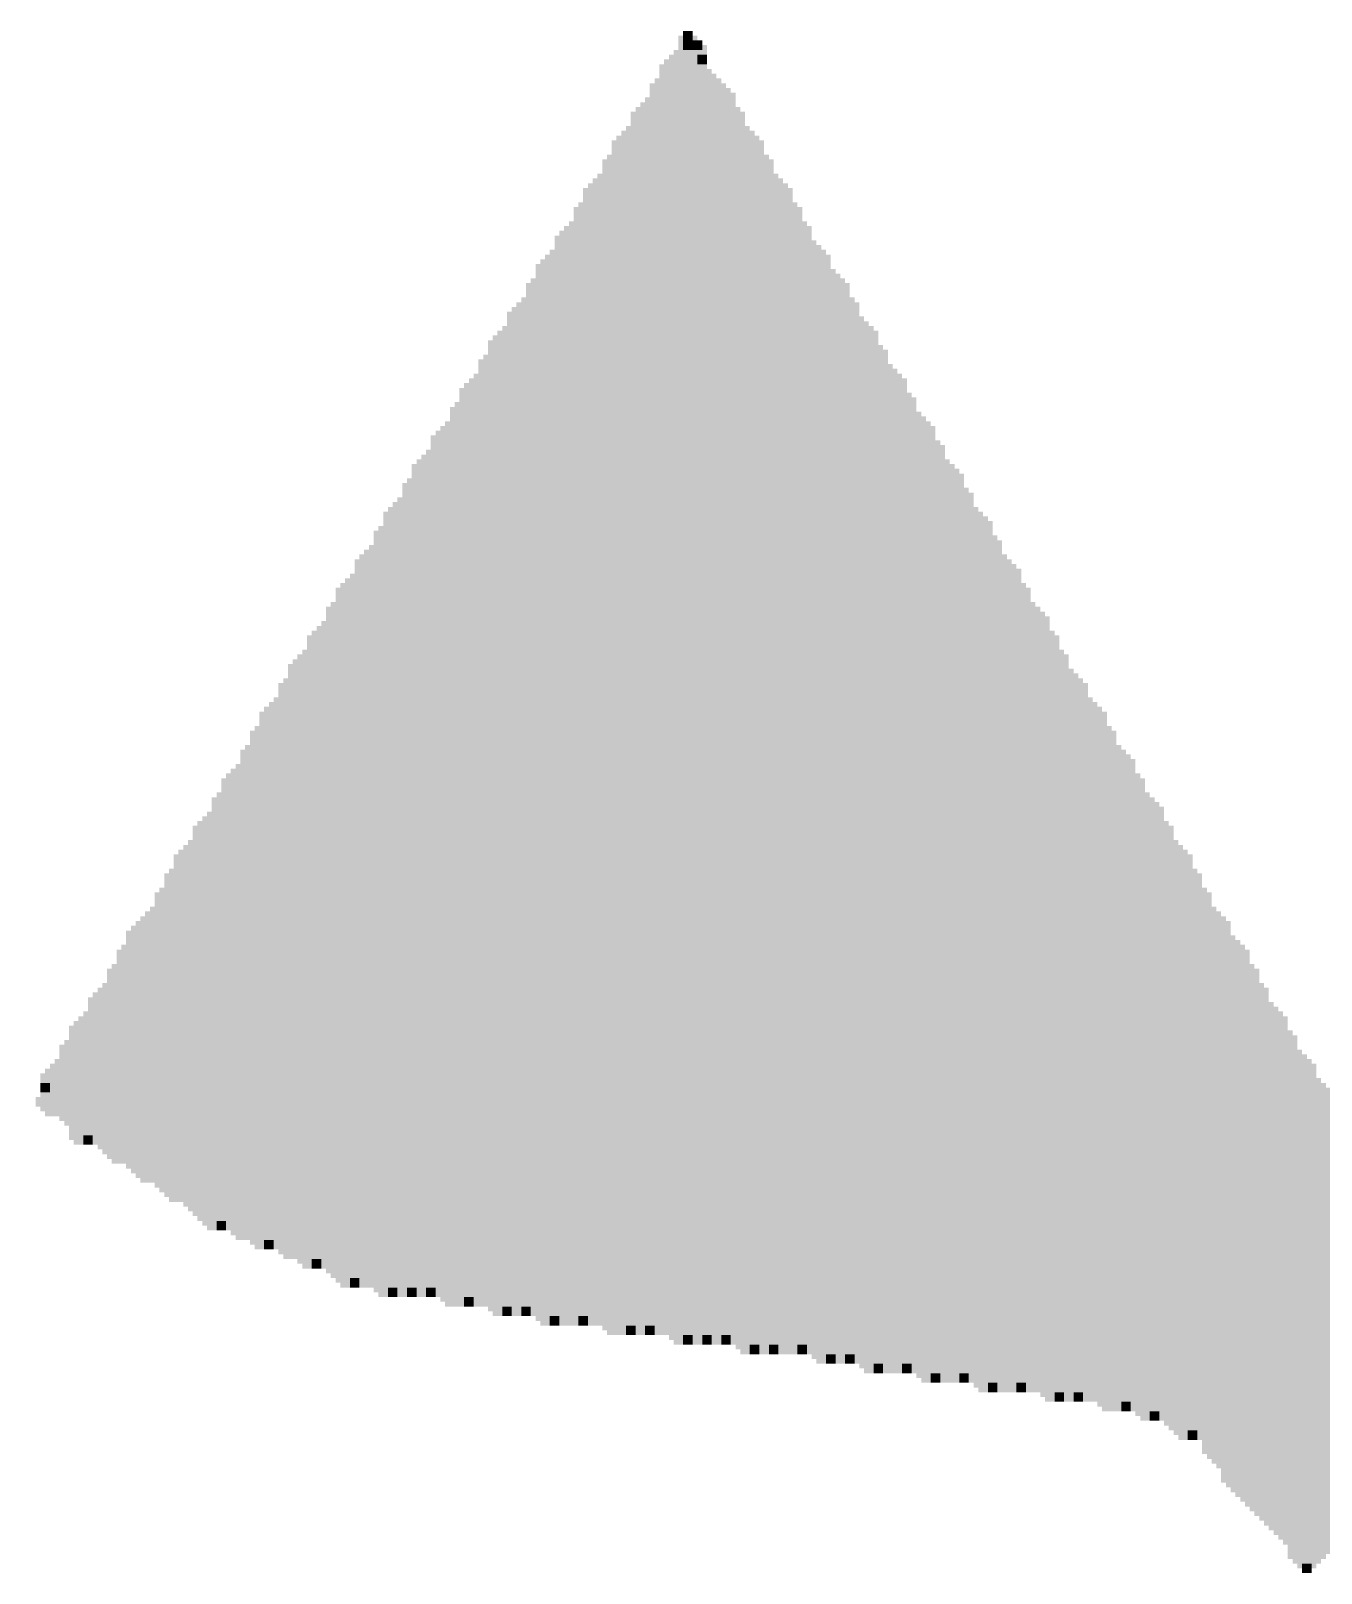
# Model space of a CAD drawing. Extents: x 0 to 100, y -6 to 78.
# Drawn here: x 32.398 to 35.839, y 32.423 to 36.538 of the extents above; entities that cross this region are included whole.
import ezdxf

# ---------------------------------------------------------------- set-up
doc = ezdxf.new("R2010")
doc.units = 0
doc.layers.add('PG_SILKSCREEN_BOTTOM', color=3, linetype='CONTINUOUS')

msp = doc.modelspace()

# ---------------------------------------------------------------- linework, layer by layer
at = {"layer": 'PG_SILKSCREEN_BOTTOM', "const_width": 0.0254}
for points in [[(34.163, 36.5252), (34.1376, 36.5252)], [(34.1376, 36.5252), (34.1376, 33.0454)], [(34.1376, 36.4998), (34.1884, 36.4998)], [(34.163, 33.0454), (34.163, 36.5252)], [(34.1884, 36.4998), (34.1884, 33.0454)], [(34.0868, 33.0708), (34.0868, 36.449)], [(34.0868, 36.449), (34.1884, 36.449)], [(34.1884, 36.4744), (34.1122, 36.4744)], [(34.1122, 36.4744), (34.1122, 33.0454)], [(34.1884, 36.449), (34.1884, 36.4744)], [(34.2138, 36.4236), (34.0868, 36.4236)], [(34.2138, 33.0454), (34.2138, 36.4236)], [(34.2392, 36.3982), (34.0614, 36.3982)], [(34.0614, 36.3982), (34.0614, 33.0708)], [(34.0614, 36.3728), (34.2646, 36.3728)], [(34.2392, 33.0454), (34.2392, 36.3982)], [(34.2646, 36.3728), (34.2646, 33.0454)], [(34.29, 36.322), (34.0106, 36.322)], [(34.0106, 36.322), (34.0106, 33.0708)], [(34.036, 33.0708), (34.036, 36.3474)], [(34.036, 36.3474), (34.2646, 36.3474)], [(34.29, 33.02), (34.29, 36.322)], [(34.29, 36.2966), (34.0106, 36.2966)], [(34.3408, 36.2458), (33.9598, 36.2458)], [(33.9598, 36.2458), (33.9598, 33.0708)], [(33.9852, 33.0708), (33.9852, 36.2712)], [(33.9852, 36.2712), (34.3154, 36.2712)], [(34.3154, 36.2712), (34.3154, 33.02)], [(34.3408, 33.02), (34.3408, 36.2458)], [(34.3408, 36.2204), (33.9598, 36.2204)], [(34.3662, 36.195), (33.9344, 36.195)], [(33.9344, 36.195), (33.9344, 33.0708)], [(34.3662, 36.1696), (33.9344, 36.1696)], [(34.3662, 33.02), (34.3662, 36.195)], [(34.417, 36.1188), (33.8836, 36.1188)], [(33.8836, 36.1188), (33.8836, 33.0962)], [(33.909, 33.0962), (33.909, 36.1442)], [(33.909, 36.1442), (34.3916, 36.1442)], [(34.3916, 36.1442), (34.3916, 33.02)], [(34.417, 33.02), (34.417, 36.1188)], [(34.417, 36.0934), (33.8836, 36.0934)], [(33.8582, 33.0962), (33.8582, 36.068)], [(33.8582, 36.068), (34.4424, 36.068)], [(34.4424, 36.0426), (33.8582, 36.0426)], [(34.4424, 36.068), (34.4424, 33.02)], [(34.4678, 36.0172), (33.8328, 36.0172)], [(33.8328, 36.0172), (33.8328, 33.0962)], [(34.4678, 33.02), (34.4678, 36.0172)], [(34.4678, 35.9918), (33.8074, 35.9918)], [(33.8074, 35.9918), (33.8074, 33.0962)], [(33.8074, 35.9664), (34.4932, 35.9664)], [(34.4932, 35.9664), (34.4932, 32.9946)], [(34.5186, 35.9156), (33.7566, 35.9156)], [(33.7566, 35.9156), (33.7566, 33.0962)], [(33.782, 33.0962), (33.782, 35.941)], [(33.782, 35.941), (34.5186, 35.941)], [(34.5186, 35.941), (34.5186, 32.9946)], [(34.544, 35.8902), (33.7566, 35.8902)], [(34.544, 32.9946), (34.544, 35.8902)], [(34.5694, 35.8648), (33.7312, 35.8648)], [(33.7312, 35.8648), (33.7312, 33.1216)], [(34.5694, 35.8394), (33.7312, 35.8394)], [(34.5694, 32.9946), (34.5694, 35.8648)], [(34.5948, 35.7886), (33.6804, 35.7886)], [(33.6804, 35.7886), (33.6804, 33.1216)], [(33.7058, 33.1216), (33.7058, 35.814)], [(33.7058, 35.814), (34.5948, 35.814)], [(34.5948, 35.814), (34.5948, 32.9946)], [(33.6804, 35.7632), (34.6202, 35.7632)], [(34.6202, 35.7632), (34.6202, 32.9692)], [(34.6456, 35.7124), (33.6296, 35.7124)], [(33.6296, 35.7124), (33.6296, 33.1216)], [(33.655, 33.1216), (33.655, 35.7378)], [(33.655, 35.7378), (34.6456, 35.7378)], [(34.6456, 35.7378), (34.6456, 32.9692)], [(34.671, 35.687), (33.6296, 35.687)], [(34.671, 32.9692), (34.671, 35.687)], [(34.671, 35.6616), (33.6042, 35.6616)], [(33.6042, 35.6616), (33.6042, 33.147)], [(33.6042, 35.6362), (34.6964, 35.6362)], [(34.6964, 35.6362), (34.6964, 32.9692)], [(33.5534, 33.147), (33.5534, 35.5854)], [(33.5534, 35.5854), (34.7218, 35.5854)], [(34.7218, 35.6108), (33.5788, 35.6108)], [(33.5788, 35.6108), (33.5788, 33.147)], [(34.7218, 32.9692), (34.7218, 35.6108)], [(33.5534, 35.56), (34.7472, 35.56)], [(34.7472, 35.56), (34.7472, 32.9692)], [(34.7472, 35.5346), (33.528, 35.5346)], [(33.528, 35.5346), (33.528, 33.147)], [(33.528, 35.5092), (34.7726, 35.5092)], [(34.7726, 35.5092), (34.7726, 32.9438)], [(34.798, 35.4584), (33.4772, 35.4584)], [(33.4772, 35.4584), (33.4772, 33.1724)], [(34.798, 35.4838), (33.5026, 35.4838)], [(33.5026, 35.4838), (33.5026, 33.147)], [(34.798, 32.9438), (34.798, 35.4838)], [(33.4772, 35.433), (34.8234, 35.433)], [(34.8234, 35.433), (34.8234, 32.9438)], [(34.8488, 35.3822), (33.4264, 35.3822)], [(33.4264, 35.3822), (33.4264, 33.1724)], [(33.4518, 33.1724), (33.4518, 35.4076)], [(33.4518, 35.4076), (34.8234, 35.4076)], [(34.8488, 32.9438), (34.8488, 35.3822)], [(33.4264, 35.3568), (34.8742, 35.3568)], [(34.8742, 35.3568), (34.8742, 32.9438)], [(33.401, 33.1724), (33.401, 35.3314)], [(33.401, 35.3314), (34.8742, 35.3314)], [(34.8996, 35.306), (33.401, 35.306)], [(34.8996, 32.9438), (34.8996, 35.306)], [(33.3502, 33.1724), (33.3502, 35.2552)], [(33.3502, 35.2552), (34.925, 35.2552)], [(34.8996, 35.2806), (33.3756, 35.2806)], [(33.3756, 35.2806), (33.3756, 33.1724)], [(34.925, 35.2552), (34.925, 32.9184)], [(33.3502, 35.2298), (34.9504, 35.2298)], [(34.9504, 35.2298), (34.9504, 32.9184)], [(34.9504, 35.2044), (33.3248, 35.2044)], [(33.3248, 35.2044), (33.3248, 33.1724)], [(34.9758, 35.179), (33.3248, 35.179)], [(34.9758, 32.9184), (34.9758, 35.179)], [(35.0012, 35.1282), (33.274, 35.1282)], [(33.274, 35.1282), (33.274, 33.1978)], [(34.9758, 35.1536), (33.2994, 35.1536)], [(33.2994, 35.1536), (33.2994, 33.1978)], [(35.0012, 32.9184), (35.0012, 35.1282)], [(33.274, 35.1028), (35.0266, 35.1028)], [(35.0266, 35.1028), (35.0266, 32.9184)], [(35.052, 35.052), (33.2232, 35.052)], [(33.2232, 35.052), (33.2232, 33.1978)], [(33.2486, 33.1978), (33.2486, 35.0774)], [(33.2486, 35.0774), (35.0266, 35.0774)], [(35.052, 32.9184), (35.052, 35.052)], [(35.052, 35.0266), (33.2232, 35.0266)], [(35.0774, 35.0012), (33.1978, 35.0012)], [(33.1978, 35.0012), (33.1978, 33.2232)], [(33.1978, 34.9758), (35.1028, 34.9758)], [(35.0774, 32.9184), (35.0774, 35.0012)], [(35.1028, 34.9758), (35.1028, 32.893)], [(33.147, 33.2486), (33.147, 34.925)], [(33.147, 34.925), (35.1282, 34.925)], [(35.1028, 34.9504), (33.1724, 34.9504)], [(33.1724, 34.9504), (33.1724, 33.2486)], [(35.1282, 34.925), (35.1282, 32.893)], [(35.1282, 34.8996), (33.147, 34.8996)], [(35.1536, 34.8488), (33.0962, 34.8488)], [(33.0962, 34.8488), (33.0962, 33.274)], [(35.1536, 34.8742), (33.1216, 34.8742)], [(33.1216, 34.8742), (33.1216, 33.2486)], [(35.1536, 32.893), (35.1536, 34.8742)], [(33.0962, 34.8234), (35.179, 34.8234)], [(35.179, 34.8234), (35.179, 32.893)], [(35.2044, 34.798), (33.0708, 34.798)], [(33.0708, 34.798), (33.0708, 33.274)], [(35.2044, 34.7726), (33.0708, 34.7726)], [(35.2044, 32.893), (35.2044, 34.798)], [(33.02, 33.2994), (33.02, 34.7218)], [(33.02, 34.7218), (35.2552, 34.7218)], [(35.2298, 34.7472), (33.0454, 34.7472)], [(33.0454, 34.7472), (33.0454, 33.2994)], [(35.2298, 32.893), (35.2298, 34.7472)], [(35.2552, 34.7218), (35.2552, 32.8676)], [(35.2552, 34.6964), (33.02, 34.6964)], [(35.2806, 34.671), (32.9946, 34.671)], [(32.9946, 34.671), (32.9946, 33.2994)], [(35.2806, 34.6456), (32.9946, 34.6456)], [(35.2806, 32.8676), (35.2806, 34.671)], [(35.306, 34.6202), (32.9692, 34.6202)], [(32.9692, 34.6202), (32.9692, 33.3248)], [(32.9692, 34.5948), (35.3314, 34.5948)], [(35.306, 32.8676), (35.306, 34.6202)], [(35.3314, 34.5948), (35.3314, 32.8676)], [(35.3314, 34.5694), (32.9438, 34.5694)], [(32.9438, 34.5694), (32.9438, 33.3248)], [(35.3568, 34.544), (32.9184, 34.544)], [(32.9184, 34.544), (32.9184, 33.3502)], [(35.3568, 34.5186), (32.9184, 34.5186)], [(35.3568, 32.8422), (35.3568, 34.544)], [(32.893, 33.3502), (32.893, 34.4932)], [(32.893, 34.4932), (35.3822, 34.4932)], [(35.3822, 34.4932), (35.3822, 32.8422)], [(35.4076, 34.4424), (32.8676, 34.4424)], [(32.8676, 34.4424), (32.8676, 33.3502)], [(35.4076, 34.4678), (32.893, 34.4678)], [(35.4076, 32.8422), (35.4076, 34.4678)], [(35.433, 34.417), (32.8422, 34.417)], [(32.8422, 34.417), (32.8422, 33.3756)], [(35.433, 34.3916), (32.8422, 34.3916)], [(35.433, 32.8168), (35.433, 34.417)], [(32.8168, 33.401), (32.8168, 34.3662)], [(32.8168, 34.3662), (35.4584, 34.3662)], [(35.4584, 34.3662), (35.4584, 32.7914)], [(35.4838, 34.3408), (32.7914, 34.3408)], [(32.7914, 34.3408), (32.7914, 33.4264)], [(35.4838, 34.3154), (32.7914, 34.3154)], [(35.4838, 32.7914), (35.4838, 34.3408)], [(32.766, 33.4264), (32.766, 34.29)], [(32.766, 34.29), (35.5092, 34.29)], [(35.5092, 34.2646), (32.766, 34.2646)], [(35.5092, 34.29), (35.5092, 32.7914)], [(32.7406, 33.4518), (32.7406, 34.2392)], [(32.7406, 34.2392), (35.5346, 34.2392)], [(35.5346, 34.2392), (35.5346, 32.7406)], [(35.56, 34.1884), (32.7152, 34.1884)], [(32.7152, 34.1884), (32.7152, 33.4772)], [(35.5346, 34.2138), (32.7406, 34.2138)], [(35.56, 32.7152), (35.56, 34.1884)], [(35.5854, 34.163), (32.6898, 34.163)], [(32.6898, 34.163), (32.6898, 33.4772)], [(35.5854, 32.6644), (35.5854, 34.163)], [(35.5854, 34.1376), (32.6644, 34.1376)], [(32.6644, 34.1376), (32.6644, 33.5026)], [(35.6108, 34.1122), (32.6644, 34.1122)], [(35.6108, 32.639), (35.6108, 34.1122)], [(35.6362, 34.0868), (32.639, 34.0868)], [(32.639, 34.0868), (32.639, 33.528)], [(35.6362, 34.0614), (32.639, 34.0614)], [(35.6362, 32.6136), (35.6362, 34.0868)], [(32.6136, 33.528), (32.6136, 34.036)], [(32.6136, 34.036), (35.6616, 34.036)], [(35.6616, 34.036), (35.6616, 32.5882)], [(35.687, 33.9852), (32.5882, 33.9852)], [(32.5882, 33.9852), (32.5882, 33.5534)], [(35.6616, 34.0106), (32.6136, 34.0106)], [(35.687, 32.5628), (35.687, 33.9852)], [(35.687, 33.9598), (32.5628, 33.9598)], [(32.5628, 33.9598), (32.5628, 33.5788)], [(32.5374, 33.5788), (32.5374, 33.909)], [(32.5374, 33.909), (35.7378, 33.909)], [(32.5628, 33.9344), (35.7124, 33.9344)], [(35.7124, 33.9344), (35.7124, 32.5374)], [(35.7378, 33.909), (35.7378, 32.512)], [(35.7378, 33.8836), (32.512, 33.8836)], [(32.512, 33.8836), (32.512, 33.5788)], [(32.512, 33.8582), (35.7632, 33.8582)], [(35.7632, 33.8582), (35.7632, 32.4612)], [(32.4866, 33.6296), (32.4866, 33.8328)], [(32.4866, 33.8328), (35.7632, 33.8328)], [(35.814, 33.782), (32.4612, 33.782)], [(32.4612, 33.782), (32.4612, 33.655)], [(32.4866, 33.8074), (35.7886, 33.8074)], [(35.7886, 33.8074), (35.7886, 32.4358)], [(35.814, 32.4358), (35.814, 33.782)], [(35.814, 33.7566), (32.4358, 33.7566)], [(32.4358, 33.7566), (32.4358, 33.655)], [(35.8394, 33.7312), (32.4358, 33.7312)], [(32.4358, 33.7312), (32.4358, 33.7058)], [(35.8394, 32.4612), (35.8394, 33.7312)], [(32.4358, 33.7058), (35.8648, 33.7058)], [(35.8648, 33.6804), (32.4104, 33.6804)], [(32.4358, 33.655), (35.8902, 33.655)], [(35.9156, 33.6296), (32.4866, 33.6296)], [(35.9156, 33.6042), (32.512, 33.6042)], [(32.512, 33.5788), (35.9156, 33.5788)], [(32.5628, 33.5788), (32.5374, 33.5788)], [(32.5882, 33.5534), (35.941, 33.5534)], [(35.9664, 33.528), (32.6136, 33.528)], [(32.6644, 33.5026), (35.9664, 33.5026)], [(32.6898, 33.4772), (35.9918, 33.4772)], [(35.9918, 33.4518), (32.7406, 33.4518)], [(36.0172, 33.4264), (32.766, 33.4264)], [(36.0426, 33.401), (32.8168, 33.401)], [(32.8422, 33.3756), (36.0426, 33.3756)], [(32.8676, 33.3502), (36.068, 33.3502)], [(32.9184, 33.3502), (32.893, 33.3502)], [(32.9438, 33.3248), (36.0934, 33.3248)], [(32.9946, 33.2994), (36.0934, 33.2994)], [(33.0454, 33.2994), (33.02, 33.2994)], [(33.0708, 33.274), (36.1188, 33.274)], [(33.1216, 33.2486), (36.1188, 33.2486)], [(33.1724, 33.2486), (33.147, 33.2486)], [(33.1978, 33.2232), (36.1442, 33.2232)], [(33.2232, 33.1978), (36.1442, 33.1978)], [(33.274, 33.1978), (33.2486, 33.1978)], [(33.3248, 33.1724), (36.1696, 33.1724)], [(33.3756, 33.1724), (33.3502, 33.1724)], [(33.4264, 33.1724), (33.401, 33.1724)], [(33.4772, 33.1724), (33.4518, 33.1724)], [(33.5026, 33.147), (36.195, 33.147)], [(33.5788, 33.147), (33.5534, 33.147)], [(33.6296, 33.1216), (36.195, 33.1216)], [(33.6804, 33.1216), (33.655, 33.1216)], [(33.7312, 33.1216), (33.7058, 33.1216)], [(33.7566, 33.0962), (36.2204, 33.0962)], [(33.8074, 33.0962), (33.782, 33.0962)], [(33.8836, 33.0962), (33.8582, 33.0962)], [(33.9344, 33.0708), (36.2458, 33.0708)], [(34.0106, 33.0708), (33.9852, 33.0708)], [(34.0614, 33.0708), (34.036, 33.0708)], [(34.1122, 33.0454), (36.2458, 33.0454)], [(34.1376, 33.0454), (34.163, 33.0454)], [(34.1884, 33.0454), (34.2138, 33.0454)], [(34.2646, 33.0454), (34.2392, 33.0454)], [(36.2712, 33.02), (34.29, 33.02)], [(34.3154, 33.02), (34.3408, 33.02)], [(34.3916, 33.02), (34.3662, 33.02)], [(34.4424, 33.02), (34.4678, 33.02)], [(34.4932, 32.9946), (36.2712, 32.9946)], [(34.5186, 32.9946), (34.544, 32.9946)], [(34.5948, 32.9946), (34.5694, 32.9946)], [(34.6202, 32.9692), (36.2966, 32.9692)], [(34.6456, 32.9692), (34.671, 32.9692)], [(34.7472, 32.9692), (34.7218, 32.9692)], [(34.7726, 32.9438), (36.2966, 32.9438)], [(34.8234, 32.9438), (34.798, 32.9438)], [(34.8742, 32.9438), (34.8996, 32.9438)], [(34.925, 32.9184), (36.322, 32.9184)], [(34.9504, 32.9184), (34.9758, 32.9184)], [(35.0266, 32.9184), (35.052, 32.9184)], [(35.1028, 32.893), (36.3474, 32.893)], [(35.1282, 32.893), (35.1536, 32.893)], [(35.179, 32.893), (35.2044, 32.893)], [(35.2552, 32.8676), (36.3474, 32.8676)], [(35.3314, 32.8676), (35.306, 32.8676)], [(36.3728, 32.8422), (35.3568, 32.8422)], [(35.3822, 32.8422), (35.4076, 32.8422)], [(36.3728, 32.8168), (35.433, 32.8168)], [(35.4584, 32.7914), (36.3728, 32.7914)], [(35.5092, 32.7914), (35.4838, 32.7914)], [(36.322, 32.766), (35.5346, 32.766)], [(35.5346, 32.7406), (36.2712, 32.7406)], [(36.2458, 32.7152), (35.56, 32.7152)], [(36.195, 32.6898), (35.5854, 32.6898)], [(36.1696, 32.6644), (35.5854, 32.6644)], [(36.1188, 32.639), (35.6108, 32.639)], [(36.0934, 32.6136), (35.6362, 32.6136)], [(35.6616, 32.5882), (36.0426, 32.5882)], [(35.9918, 32.5628), (35.687, 32.5628)], [(35.7124, 32.5374), (35.9664, 32.5374)], [(35.7378, 32.512), (35.9156, 32.512)], [(35.8648, 32.4866), (35.7632, 32.4866)], [(35.7632, 32.4612), (35.8394, 32.4612)], [(35.7886, 32.4358), (35.814, 32.4358)]]:
    msp.add_lwpolyline(points, dxfattribs=at)

doc.saveas('drawing.dxf')
